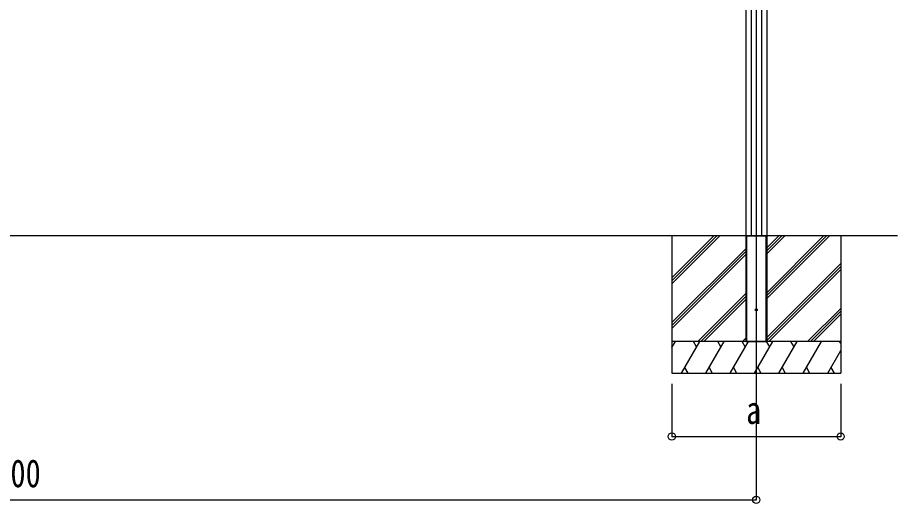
# Model space of a CAD drawing. Units: millimetres, scale not verified. Extents: x -16820 to 16820, y -11880 to 11880.
# Drawn here: x -9115 to -4946, y -9217 to -6916 of the extents above; entities that cross this region are included whole.
import ezdxf
from ezdxf.enums import TextEntityAlignment as Align

# ---------------------------------------------------------------- set-up
doc = ezdxf.new("R2010")
doc.units = ezdxf.units.MM
doc.header["$LTSCALE"] = 60
for name, color, linetype in [('0-3_YKK_12', 2, 'Continuous'), ('0-4_YKK_A1', 4, 'Continuous'), ('0-5_YKK_D', 6, 'Continuous')]:
    doc.layers.add(name, color=color, linetype=linetype)
doc.styles.add('ＭＳ ゴシック', font='')
doc.styles.get('ＭＳ ゴシック').set_extended_font_data('MS Gothic')

msp = doc.modelspace()

# ---------------------------------------------------------------- linework, layer by layer
at = {"layer": '0-3_YKK_12'}
msp.add_line((-5614.92, -5749.33), (-5614.92, -8719.28), dxfattribs=at)
at = {"layer": '0-4_YKK_A1'}
for p, q in [((-5639.74, -5579.62), (-5639.74, -7950)), ((-5590.11, -5579.62), (-5590.11, -7950)), ((-5564.92, -5581.36), (-5564.92, -7950)), ((-4945.98, -7950), (-13253.69, -7950)), ((-6014.83, -7950), (-6014.83, -8600)), ((-6014.83, -8176.63), (-5788.2, -7950)), ((-6014.83, -8148.35), (-5816.49, -7950)), ((-6014.83, -8162.49), (-5802.4, -7950.06)), ((-5664.83, -7950), (-5664.83, -8450)), ((-5664.83, -7950), (-5664.83, -8450)), ((-5662.33, -7950), (-5662.33, -8450)), ((-5660.83, -7950), (-5660.83, -8450)), ((-5568.83, -7950), (-5568.83, -8450)), ((-5567.33, -7950), (-5567.33, -8450)), ((-5565.22, -7950), (-5564.92, -7950)), ((-5564.83, -7950), (-5564.83, -8450)), ((-5564.83, -7950), (-5564.83, -8450)), ((-5564.83, -8035), (-5479.84, -7950)), ((-5564.83, -8020.86), (-5493.98, -7950)), ((-5564.83, -8006.71), (-5508.12, -7950)), ((-5564.83, -8247.13), (-5267.74, -7950.04)), ((-5564.83, -8232.99), (-5281.88, -7950.04)), ((-5564.83, -8218.85), (-5296.03, -7950.04)), ((-5214.83, -7950), (-5214.83, -8600)), ((-6014.83, -8360.48), (-5664.83, -8010.48)), ((-6014.83, -8374.62), (-5664.83, -8024.62)), ((-6014.83, -8388.76), (-5664.83, -8038.76)), ((-5564.83, -8430.98), (-5214.83, -8080.98)), ((-5564.83, -8445.12), (-5214.83, -8095.12)), ((-5555.57, -8450), (-5214.83, -8109.26)), ((-5892.23, -8450), (-5664.83, -8222.61)), ((-5878.08, -8450), (-5664.83, -8236.75)), ((-5863.94, -8450), (-5664.83, -8250.9)), ((-5371.73, -8450), (-5214.83, -8293.11)), ((-5357.58, -8450), (-5214.83, -8307.25)), ((-5343.44, -8450), (-5214.83, -8321.39)), ((-5214.83, -8450), (-6014.83, -8450)), ((-6014.83, -8478.94), (-5998.13, -8450)), ((-5214.83, -8450), (-6014.83, -8450)), ((-5969.26, -8600), (-5882.66, -8450)), ((-5897.66, -8475.98), (-5912.66, -8450)), ((-5853.79, -8600), (-5767.19, -8450)), ((-5782.19, -8475.98), (-5797.19, -8450)), ((-5738.32, -8600), (-5651.72, -8450)), ((-5666.72, -8475.98), (-5681.72, -8450)), ((-5680.09, -8450), (-5664.83, -8434.74)), ((-5664.83, -8450), (-5564.83, -8450)), ((-5622.85, -8600), (-5536.25, -8450)), ((-5551.25, -8475.98), (-5566.25, -8450)), ((-5507.38, -8600), (-5420.78, -8450)), ((-5435.78, -8475.98), (-5450.78, -8450)), ((-5391.91, -8600), (-5305.3, -8450)), ((-5214.83, -8458.66), (-5219.84, -8450)), ((-6013.13, -8475.98), (-6014.83, -8473.02)), ((-5276.44, -8600), (-5214.83, -8493.3)), ((-5954.26, -8574.02), (-5939.26, -8600)), ((-5838.79, -8574.02), (-5823.79, -8600)), ((-5723.32, -8574.02), (-5708.32, -8600)), ((-5607.85, -8574.02), (-5592.85, -8600)), ((-5492.38, -8574.02), (-5477.38, -8600)), ((-5376.91, -8574.02), (-5361.91, -8600)), ((-5261.44, -8574.02), (-5246.44, -8600)), ((-6014.83, -8600), (-5214.83, -8600))]:
    msp.add_line(p, q, dxfattribs=at)
msp.add_lwpolyline([(-5664.92, -5581.36), (-5664.92, -7950), (-5664.62, -7950), (-5565.22, -7950)], dxfattribs=at)
msp.add_circle((-5614.83, -8300), 5, dxfattribs=at)
at = {"layer": '0-5_YKK_D'}
for p, q in [((-6014.83, -8650), (-6014.83, -8901)), ((-5614.93, -8650), (-5614.93, -9201)), ((-5214.83, -8650), (-5214.83, -8901)), ((-6014.83, -8900), (-5214.83, -8900)), ((-12614.93, -9200), (-5614.93, -9200))]:
    msp.add_line(p, q, dxfattribs=at)
for centre in [(-6014.83, -8900), (-5214.83, -8900), (-5614.93, -9200)]:
    msp.add_circle(centre, 17, dxfattribs=at)

# ---------------------------------------------------------------- texts
at = {"layer": '0-5_YKK_D', "style": 'ＭＳ ゴシック', "width": 0.8}
for s, p in [('a', (-5662.83, -8880)), ('D1=7000', (-9508.53, -9180))]:
    msp.add_text(s, height=132, dxfattribs=at).set_placement(p, align=Align.BOTTOM_LEFT)

doc.saveas('drawing.dxf')
